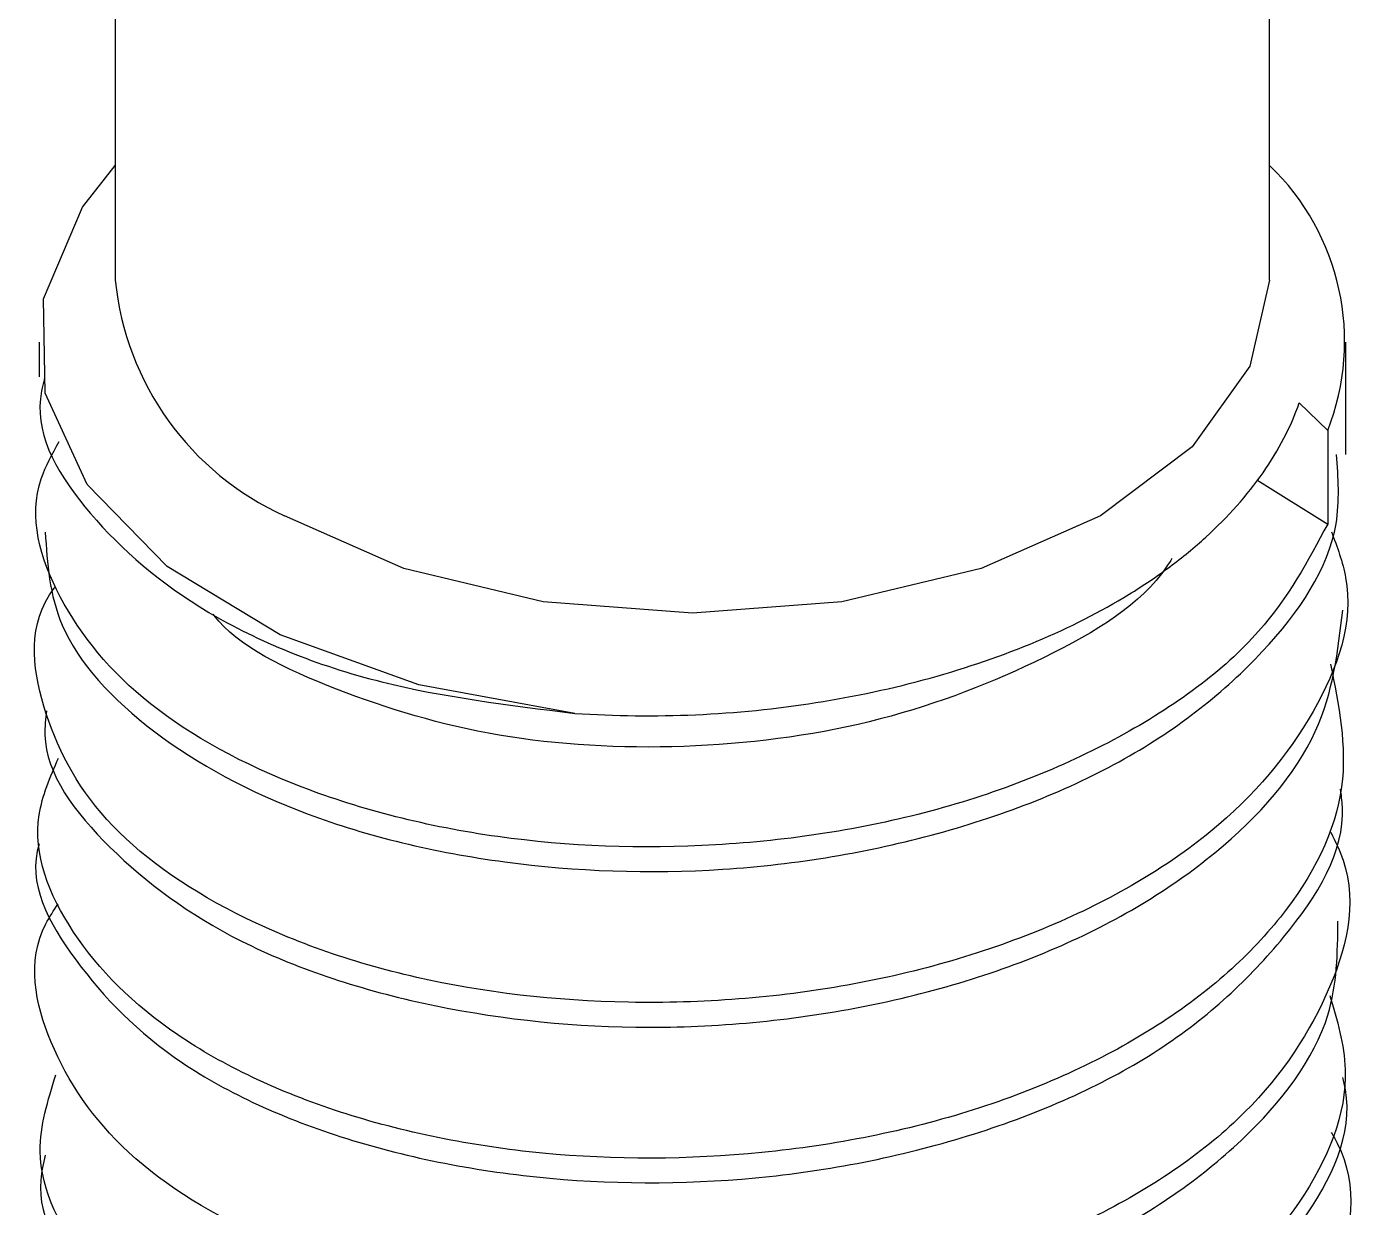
# Model space of a CAD drawing. Extents: x -976302 to -776254, y 5665 to 231437.
# Drawn here: x -791734.8 to -791673.2, y 92135.4 to 92190 of the extents above; entities that cross this region are included whole.
import ezdxf

# ---------------------------------------------------------------- set-up
doc = ezdxf.new("R2010")
doc.units = 0
doc.header["$LTSCALE"] = 1000
doc.header["$MEASUREMENT"] = 0
doc.layers.add('暖通', color=7, linetype='Continuous')

msp = doc.modelspace()

# ---------------------------------------------------------------- linework, layer by layer
at = {"layer": '暖通', "color": 7}
for p, q in [((-791730.691, 92265.965), (-791730.691, 92178.245)), ((-791730.691, 92265.965), (-791730.691, 92178.245)), ((-791730.691, 92265.965), (-791730.691, 92178.245)), ((-791730.691, 92265.965), (-791730.691, 92178.245)), ((-791677.352, 92178.245), (-791677.352, 92265.965)), ((-791677.352, 92178.245), (-791677.352, 92265.965)), ((-791677.352, 92178.245), (-791677.352, 92265.965)), ((-791677.352, 92178.245), (-791677.352, 92265.965)), ((-791734.213, 92175.369), (-791734.213, 92173.775)), ((-791734.213, 92175.369), (-791734.213, 92173.775)), ((-791734.213, 92175.369), (-791734.213, 92173.775)), ((-791734.213, 92175.369), (-791734.213, 92173.775)), ((-791673.83, 92170.183), (-791673.83, 92175.369)), ((-791673.83, 92170.183), (-791673.83, 92175.369)), ((-791673.83, 92170.183), (-791673.83, 92175.369)), ((-791673.83, 92170.183), (-791673.83, 92175.369)), ((-791675.978, 92172.578), (-791674.666, 92171.295)), ((-791675.978, 92172.578), (-791674.666, 92171.295)), ((-791674.666, 92171.295), (-791674.666, 92166.969)), ((-791674.666, 92171.295), (-791674.666, 92166.969)), ((-791677.934, 92169.009), (-791674.666, 92166.969)), ((-791677.934, 92169.009), (-791674.666, 92166.969)), ((-791677.934, 92169.009), (-791674.666, 92166.969)), ((-791677.934, 92169.009), (-791674.666, 92166.969))]:
    msp.add_line(p, q, dxfattribs=at)
at = {"layer": '暖通', "color": 7, "flags": 128}
for points in [[(-791709.46, 92158.225), (-791716.663, 92159.541), (-791723.074, 92161.848), (-791728.293, 92165.003), (-791731.991, 92168.806), (-791733.938, 92173.02), (-791734.011, 92177.382), (-791732.207, 92181.617), (-791730.691, 92183.539)], [(-791709.46, 92158.225), (-791716.663, 92159.541), (-791723.074, 92161.848), (-791728.293, 92165.003), (-791731.991, 92168.806), (-791733.938, 92173.02), (-791734.011, 92177.382), (-791732.207, 92181.617), (-791730.691, 92183.539)], [(-791709.46, 92158.225), (-791716.663, 92159.541), (-791723.074, 92161.848), (-791728.293, 92165.003), (-791731.991, 92168.806), (-791733.938, 92173.02), (-791734.011, 92177.382), (-791732.207, 92181.617), (-791730.691, 92183.539)], [(-791709.46, 92158.225), (-791716.663, 92159.541), (-791723.074, 92161.848), (-791728.293, 92165.003), (-791731.991, 92168.806), (-791733.938, 92173.02), (-791734.011, 92177.382), (-791732.207, 92181.617), (-791730.691, 92183.539)], [(-791677.352, 92178.245), (-791678.261, 92174.26), (-791680.925, 92170.547), (-791685.163, 92167.359), (-791690.687, 92164.912), (-791697.119, 92163.374), (-791704.021, 92162.849), (-791710.924, 92163.374), (-791717.356, 92164.912), (-791722.88, 92167.359)], [(-791677.352, 92178.245), (-791678.261, 92174.26), (-791680.925, 92170.547), (-791685.163, 92167.359), (-791690.687, 92164.912), (-791697.119, 92163.374), (-791704.021, 92162.849), (-791710.924, 92163.374), (-791717.356, 92164.912), (-791722.88, 92167.359)], [(-791677.352, 92178.245), (-791678.261, 92174.26), (-791680.925, 92170.547), (-791685.163, 92167.359), (-791690.687, 92164.912), (-791697.119, 92163.374), (-791704.021, 92162.849), (-791710.924, 92163.374), (-791717.356, 92164.912), (-791722.88, 92167.359)], [(-791677.352, 92178.245), (-791678.261, 92174.26), (-791680.925, 92170.547), (-791685.163, 92167.359), (-791690.687, 92164.912), (-791697.119, 92163.374), (-791704.021, 92162.849), (-791710.924, 92163.374), (-791717.356, 92164.912), (-791722.88, 92167.359)]]:
    msp.add_lwpolyline(points, dxfattribs=at)
at = {"layer": '暖通', "color": 7}
for centre, radius, start, end in [((-791685.126, 92175.417), 11.243, 338.49004, 46.25537), ((-791685.126, 92175.417), 11.243, 338.49004, 46.25537), ((-791717.369, 92179.558), 13.387, 185.62978, 245.69036), ((-791717.369, 92179.558), 13.387, 185.62978, 245.69036)]:
    msp.add_arc(centre, radius, start, end, dxfattribs=at)
for points, knots in [([(-791733.957, 92173.759), (-791734.037, 92173.426), (-791734.557, 92171.276), (-791732.175, 92167.329), (-791726.838, 92162.676), (-791718.85, 92159.386), (-791712.515, 92158.603), (-791709.46, 92158.225)], [0, 0, 0, 0, 0.044564, 0.287569, 0.530636, 0.773636, 1, 1, 1, 1]), ([(-791733.957, 92173.759), (-791734.037, 92173.426), (-791734.557, 92171.276), (-791732.175, 92167.329), (-791726.838, 92162.676), (-791718.85, 92159.386), (-791712.515, 92158.603), (-791709.46, 92158.225)], [0, 0, 0, 0, 0.044564, 0.287569, 0.530636, 0.773636, 1, 1, 1, 1]), ([(-791733.957, 92173.759), (-791734.037, 92173.426), (-791734.557, 92171.276), (-791732.175, 92167.329), (-791726.838, 92162.676), (-791718.85, 92159.386), (-791712.515, 92158.603), (-791709.46, 92158.225)], [0, 0, 0, 0, 0.044564, 0.287569, 0.530636, 0.773636, 1, 1, 1, 1]), ([(-791733.957, 92173.759), (-791734.037, 92173.426), (-791734.557, 92171.276), (-791732.175, 92167.329), (-791726.838, 92162.676), (-791718.85, 92159.386), (-791712.515, 92158.603), (-791709.46, 92158.225)], [0, 0, 0, 0, 0.044564, 0.287569, 0.530636, 0.773636, 1, 1, 1, 1]), ([(-791709.46, 92158.225), (-791707.601, 92158.102), (-791705.741, 92158.08), (-791702.018, 92158.244), (-791700.139, 92158.434), (-791696.51, 92159.005), (-791694.747, 92159.384), (-791691.325, 92160.33), (-791689.667, 92160.901), (-791686.597, 92162.19), (-791685.166, 92162.914), (-791683.183, 92164.131), (-791682.551, 92164.559), (-791681.371, 92165.44), (-791680.818, 92165.895), (-791679.271, 92167.302), (-791678.383, 92168.299), (-791676.923, 92170.393), (-791676.363, 92171.47), (-791675.978, 92172.578)], [0, 0, 0, 0, 0.125, 0.125, 0.25, 0.25, 0.375, 0.375, 0.5, 0.5, 0.625, 0.625, 0.6875, 0.6875, 0.75, 0.75, 0.875, 0.875, 1, 1, 1, 1]), ([(-791709.46, 92158.225), (-791707.601, 92158.102), (-791705.741, 92158.08), (-791702.018, 92158.244), (-791700.139, 92158.434), (-791696.51, 92159.005), (-791694.747, 92159.384), (-791691.325, 92160.33), (-791689.667, 92160.901), (-791686.597, 92162.19), (-791685.166, 92162.914), (-791683.183, 92164.131), (-791682.551, 92164.559), (-791681.371, 92165.44), (-791680.818, 92165.895), (-791679.271, 92167.302), (-791678.383, 92168.299), (-791676.923, 92170.393), (-791676.363, 92171.47), (-791675.978, 92172.578)], [0, 0, 0, 0, 0.125, 0.125, 0.25, 0.25, 0.375, 0.375, 0.5, 0.5, 0.625, 0.625, 0.6875, 0.6875, 0.75, 0.75, 0.875, 0.875, 1, 1, 1, 1]), ([(-791709.46, 92158.225), (-791707.601, 92158.102), (-791705.741, 92158.08), (-791702.018, 92158.244), (-791700.139, 92158.434), (-791696.51, 92159.005), (-791694.747, 92159.384), (-791691.325, 92160.33), (-791689.667, 92160.901), (-791686.597, 92162.19), (-791685.166, 92162.914), (-791683.183, 92164.131), (-791682.551, 92164.559), (-791681.371, 92165.44), (-791680.818, 92165.895), (-791679.271, 92167.302), (-791678.383, 92168.299), (-791676.923, 92170.393), (-791676.363, 92171.47), (-791675.978, 92172.578)], [0, 0, 0, 0, 0.125, 0.125, 0.25, 0.25, 0.375, 0.375, 0.5, 0.5, 0.625, 0.625, 0.6875, 0.6875, 0.75, 0.75, 0.875, 0.875, 1, 1, 1, 1]), ([(-791709.46, 92158.225), (-791707.601, 92158.102), (-791705.741, 92158.08), (-791702.018, 92158.244), (-791700.139, 92158.434), (-791696.51, 92159.005), (-791694.747, 92159.384), (-791691.325, 92160.33), (-791689.667, 92160.901), (-791686.597, 92162.19), (-791685.166, 92162.914), (-791683.183, 92164.131), (-791682.551, 92164.559), (-791681.371, 92165.44), (-791680.818, 92165.895), (-791679.271, 92167.302), (-791678.383, 92168.299), (-791676.923, 92170.393), (-791676.363, 92171.47), (-791675.978, 92172.578)], [0, 0, 0, 0, 0.125, 0.125, 0.25, 0.25, 0.375, 0.375, 0.5, 0.5, 0.625, 0.625, 0.6875, 0.6875, 0.75, 0.75, 0.875, 0.875, 1, 1, 1, 1]), ([(-791674.666, 92166.969), (-791675.575, 92165.274), (-791677.555, 92161.583), (-791683.985, 92156.894), (-791692.797, 92153.382), (-791702.939, 92151.827), (-791713.188, 92152.199), (-791722.392, 92154.55), (-791729.579, 92158.481), (-791733.649, 92163.499), (-791734.88, 92167.902), (-791733.603, 92170.217), (-791733.29, 92170.785)], [0, 0, 0, 0, 0.092576, 0.201565, 0.310546, 0.419562, 0.528548, 0.637557, 0.74654, 0.855531, 0.96453, 1, 1, 1, 1]), ([(-791674.666, 92166.969), (-791675.575, 92165.274), (-791677.555, 92161.583), (-791683.985, 92156.894), (-791692.797, 92153.382), (-791702.939, 92151.827), (-791713.188, 92152.199), (-791722.392, 92154.55), (-791729.579, 92158.481), (-791733.649, 92163.499), (-791734.88, 92167.902), (-791733.603, 92170.217), (-791733.29, 92170.785)], [0, 0, 0, 0, 0.092576, 0.201565, 0.310546, 0.419562, 0.528548, 0.637557, 0.74654, 0.855531, 0.96453, 1, 1, 1, 1]), ([(-791674.666, 92166.969), (-791675.575, 92165.274), (-791677.555, 92161.583), (-791683.985, 92156.894), (-791692.797, 92153.382), (-791702.939, 92151.827), (-791713.188, 92152.199), (-791722.392, 92154.55), (-791729.579, 92158.481), (-791733.649, 92163.499), (-791734.88, 92167.902), (-791733.603, 92170.217), (-791733.29, 92170.785)], [0, 0, 0, 0, 0.092576, 0.201565, 0.310546, 0.419562, 0.528548, 0.637557, 0.74654, 0.855531, 0.96453, 1, 1, 1, 1]), ([(-791674.666, 92166.969), (-791675.575, 92165.274), (-791677.555, 92161.583), (-791683.985, 92156.894), (-791692.797, 92153.382), (-791702.939, 92151.827), (-791713.188, 92152.199), (-791722.392, 92154.55), (-791729.579, 92158.481), (-791733.649, 92163.499), (-791734.88, 92167.902), (-791733.603, 92170.217), (-791733.29, 92170.785)], [0, 0, 0, 0, 0.092576, 0.201565, 0.310546, 0.419562, 0.528548, 0.637557, 0.74654, 0.855531, 0.96453, 1, 1, 1, 1]), ([(-791733.93, 92166.6), (-791733.836, 92165.151), (-791733.624, 92161.868), (-791729.277, 92157.182), (-791722.136, 92153.291), (-791712.848, 92151.051), (-791702.584, 92150.676), (-791692.491, 92152.379), (-791683.653, 92155.859), (-791677.291, 92160.924), (-791673.949, 92165.945), (-791674.18, 92169.111), (-791674.259, 92170.184)], [0, 0, 0, 0, 0.0849642, 0.1924576, 0.2999332, 0.4074097, 0.5149039, 0.6223784, 0.7298818, 0.8373548, 0.9448491, 1, 1, 1, 1]), ([(-791733.93, 92166.6), (-791733.836, 92165.151), (-791733.624, 92161.868), (-791729.277, 92157.182), (-791722.136, 92153.291), (-791712.848, 92151.051), (-791702.584, 92150.676), (-791692.491, 92152.379), (-791683.653, 92155.859), (-791677.291, 92160.924), (-791673.949, 92165.945), (-791674.18, 92169.111), (-791674.259, 92170.184)], [0, 0, 0, 0, 0.0849642, 0.1924576, 0.2999332, 0.4074097, 0.5149039, 0.6223784, 0.7298818, 0.8373548, 0.9448491, 1, 1, 1, 1]), ([(-791733.93, 92166.6), (-791733.836, 92165.151), (-791733.624, 92161.868), (-791729.277, 92157.182), (-791722.136, 92153.291), (-791712.848, 92151.051), (-791702.584, 92150.676), (-791692.491, 92152.379), (-791683.653, 92155.859), (-791677.291, 92160.924), (-791673.949, 92165.945), (-791674.18, 92169.111), (-791674.259, 92170.184)], [0, 0, 0, 0, 0.0849642, 0.1924576, 0.2999332, 0.4074097, 0.5149039, 0.6223784, 0.7298818, 0.8373548, 0.9448491, 1, 1, 1, 1]), ([(-791733.93, 92166.6), (-791733.836, 92165.151), (-791733.624, 92161.868), (-791729.277, 92157.182), (-791722.136, 92153.291), (-791712.848, 92151.051), (-791702.584, 92150.676), (-791692.491, 92152.379), (-791683.653, 92155.859), (-791677.291, 92160.924), (-791673.949, 92165.945), (-791674.18, 92169.111), (-791674.259, 92170.184)], [0, 0, 0, 0, 0.0849642, 0.1924576, 0.2999332, 0.4074097, 0.5149039, 0.6223784, 0.7298818, 0.8373548, 0.9448491, 1, 1, 1, 1]), ([(-791674.492, 92166.615), (-791674.229, 92165.913), (-791673.203, 92163.177), (-791674.937, 92158.176), (-791679.593, 92152.563), (-791687.236, 92148.103), (-791696.713, 92145.34), (-791707.033, 92144.551), (-791717.012, 92145.708), (-791725.501, 92148.756), (-791731.664, 92153.171), (-791734.318, 92158.475), (-791734.773, 92162.353), (-791733.484, 92164.053), (-791733.469, 92164.073)], [0, 0, 0, 0, 0.03333, 0.129877, 0.226445, 0.322989, 0.419542, 0.516097, 0.612643, 0.70921, 0.805753, 0.902324, 0.998871, 1, 1, 1, 1]), ([(-791674.492, 92166.615), (-791674.229, 92165.913), (-791673.203, 92163.177), (-791674.937, 92158.176), (-791679.593, 92152.563), (-791687.236, 92148.103), (-791696.713, 92145.34), (-791707.033, 92144.551), (-791717.012, 92145.708), (-791725.501, 92148.756), (-791731.664, 92153.171), (-791734.318, 92158.475), (-791734.773, 92162.353), (-791733.484, 92164.053), (-791733.469, 92164.073)], [0, 0, 0, 0, 0.03333, 0.129877, 0.226445, 0.322989, 0.419542, 0.516097, 0.612643, 0.70921, 0.805753, 0.902324, 0.998871, 1, 1, 1, 1]), ([(-791674.492, 92166.615), (-791674.229, 92165.913), (-791673.203, 92163.177), (-791674.937, 92158.176), (-791679.593, 92152.563), (-791687.236, 92148.103), (-791696.713, 92145.34), (-791707.033, 92144.551), (-791717.012, 92145.708), (-791725.501, 92148.756), (-791731.664, 92153.171), (-791734.318, 92158.475), (-791734.773, 92162.353), (-791733.484, 92164.053), (-791733.469, 92164.073)], [0, 0, 0, 0, 0.03333, 0.129877, 0.226445, 0.322989, 0.419542, 0.516097, 0.612643, 0.70921, 0.805753, 0.902324, 0.998871, 1, 1, 1, 1]), ([(-791674.492, 92166.615), (-791674.229, 92165.913), (-791673.203, 92163.177), (-791674.937, 92158.176), (-791679.593, 92152.563), (-791687.236, 92148.103), (-791696.713, 92145.34), (-791707.033, 92144.551), (-791717.012, 92145.708), (-791725.501, 92148.756), (-791731.664, 92153.171), (-791734.318, 92158.475), (-791734.773, 92162.353), (-791733.484, 92164.053), (-791733.469, 92164.073)], [0, 0, 0, 0, 0.03333, 0.129877, 0.226445, 0.322989, 0.419542, 0.516097, 0.612643, 0.70921, 0.805753, 0.902324, 0.998871, 1, 1, 1, 1]), ([(-791681.862, 92165.382), (-791682.018, 92165.142), (-791683.264, 92163.225), (-791688.063, 92160.421), (-791695.659, 92157.544), (-791704.431, 92156.432), (-791713.17, 92156.924), (-791720.581, 92159.188), (-791725.091, 92161.338), (-791726.154, 92162.789), (-791726.171, 92162.812)], [0, 0, 0, 0, 0.023248, 0.185586, 0.347917, 0.510292, 0.672623, 0.835004, 0.997332, 1, 1, 1, 1]), ([(-791681.862, 92165.382), (-791682.018, 92165.142), (-791683.264, 92163.225), (-791688.063, 92160.421), (-791695.659, 92157.544), (-791704.431, 92156.432), (-791713.17, 92156.924), (-791720.581, 92159.188), (-791725.091, 92161.338), (-791726.154, 92162.789), (-791726.171, 92162.812)], [0, 0, 0, 0, 0.023248, 0.185586, 0.347917, 0.510292, 0.672623, 0.835004, 0.997332, 1, 1, 1, 1]), ([(-791681.862, 92165.382), (-791682.018, 92165.142), (-791683.264, 92163.225), (-791688.063, 92160.421), (-791695.659, 92157.544), (-791704.431, 92156.432), (-791713.17, 92156.924), (-791720.581, 92159.188), (-791725.091, 92161.338), (-791726.154, 92162.789), (-791726.171, 92162.812)], [0, 0, 0, 0, 0.023248, 0.185586, 0.347917, 0.510292, 0.672623, 0.835004, 0.997332, 1, 1, 1, 1]), ([(-791681.862, 92165.382), (-791682.018, 92165.142), (-791683.264, 92163.225), (-791688.063, 92160.421), (-791695.659, 92157.544), (-791704.431, 92156.432), (-791713.17, 92156.924), (-791720.581, 92159.188), (-791725.091, 92161.338), (-791726.154, 92162.789), (-791726.171, 92162.812)], [0, 0, 0, 0, 0.023248, 0.185586, 0.347917, 0.510292, 0.672623, 0.835004, 0.997332, 1, 1, 1, 1]), ([(-791733.872, 92158.344), (-791733.914, 92157.972), (-791734.162, 92155.773), (-791731.257, 92151.893), (-791725.315, 92147.447), (-791716.679, 92144.542), (-791706.685, 92143.383), (-791696.379, 92144.287), (-791686.918, 92147.094), (-791679.47, 92151.577), (-791674.646, 92157.117), (-791674.189, 92161.102), (-791673.972, 92162.999)], [0, 0, 0, 0, 0.022324, 0.132065, 0.24182, 0.351552, 0.461323, 0.571061, 0.680815, 0.790554, 0.90029, 1, 1, 1, 1]), ([(-791733.872, 92158.344), (-791733.914, 92157.972), (-791734.162, 92155.773), (-791731.257, 92151.893), (-791725.315, 92147.447), (-791716.679, 92144.542), (-791706.685, 92143.383), (-791696.379, 92144.287), (-791686.918, 92147.094), (-791679.47, 92151.577), (-791674.646, 92157.117), (-791674.189, 92161.102), (-791673.972, 92162.999)], [0, 0, 0, 0, 0.022324, 0.132065, 0.24182, 0.351552, 0.461323, 0.571061, 0.680815, 0.790554, 0.90029, 1, 1, 1, 1]), ([(-791733.872, 92158.344), (-791733.914, 92157.972), (-791734.162, 92155.773), (-791731.257, 92151.893), (-791725.315, 92147.447), (-791716.679, 92144.542), (-791706.685, 92143.383), (-791696.379, 92144.287), (-791686.918, 92147.094), (-791679.47, 92151.577), (-791674.646, 92157.117), (-791674.189, 92161.102), (-791673.972, 92162.999)], [0, 0, 0, 0, 0.022324, 0.132065, 0.24182, 0.351552, 0.461323, 0.571061, 0.680815, 0.790554, 0.90029, 1, 1, 1, 1]), ([(-791733.872, 92158.344), (-791733.914, 92157.972), (-791734.162, 92155.773), (-791731.257, 92151.893), (-791725.315, 92147.447), (-791716.679, 92144.542), (-791706.685, 92143.383), (-791696.379, 92144.287), (-791686.918, 92147.094), (-791679.47, 92151.577), (-791674.646, 92157.117), (-791674.189, 92161.102), (-791673.972, 92162.999)], [0, 0, 0, 0, 0.022324, 0.132065, 0.24182, 0.351552, 0.461323, 0.571061, 0.680815, 0.790554, 0.90029, 1, 1, 1, 1]), ([(-791674.535, 92160.505), (-791674.154, 92158.611), (-791673.354, 92154.638), (-791676.38, 92148.65), (-791682.328, 92143.454), (-791690.804, 92139.586), (-791700.753, 92137.61), (-791711.079, 92137.575), (-791720.594, 92139.521), (-791728.284, 92143.17), (-791733.056, 92147.988), (-791734.843, 92152.64), (-791733.698, 92155.287), (-791733.322, 92156.157)], [0, 0, 0, 0, 0.087521, 0.183673, 0.279841, 0.375988, 0.472166, 0.568317, 0.664479, 0.760633, 0.856781, 0.952953, 1, 1, 1, 1]), ([(-791674.535, 92160.505), (-791674.154, 92158.611), (-791673.354, 92154.638), (-791676.38, 92148.65), (-791682.328, 92143.454), (-791690.804, 92139.586), (-791700.753, 92137.61), (-791711.079, 92137.575), (-791720.594, 92139.521), (-791728.284, 92143.17), (-791733.056, 92147.988), (-791734.843, 92152.64), (-791733.698, 92155.287), (-791733.322, 92156.157)], [0, 0, 0, 0, 0.087521, 0.183673, 0.279841, 0.375988, 0.472166, 0.568317, 0.664479, 0.760633, 0.856781, 0.952953, 1, 1, 1, 1]), ([(-791674.535, 92160.505), (-791674.154, 92158.611), (-791673.354, 92154.638), (-791676.38, 92148.65), (-791682.328, 92143.454), (-791690.804, 92139.586), (-791700.753, 92137.61), (-791711.079, 92137.575), (-791720.594, 92139.521), (-791728.284, 92143.17), (-791733.056, 92147.988), (-791734.843, 92152.64), (-791733.698, 92155.287), (-791733.322, 92156.157)], [0, 0, 0, 0, 0.087521, 0.183673, 0.279841, 0.375988, 0.472166, 0.568317, 0.664479, 0.760633, 0.856781, 0.952953, 1, 1, 1, 1]), ([(-791674.535, 92160.505), (-791674.154, 92158.611), (-791673.354, 92154.638), (-791676.38, 92148.65), (-791682.328, 92143.454), (-791690.804, 92139.586), (-791700.753, 92137.61), (-791711.079, 92137.575), (-791720.594, 92139.521), (-791728.284, 92143.17), (-791733.056, 92147.988), (-791734.843, 92152.64), (-791733.698, 92155.287), (-791733.322, 92156.157)], [0, 0, 0, 0, 0.087521, 0.183673, 0.279841, 0.375988, 0.472166, 0.568317, 0.664479, 0.760633, 0.856781, 0.952953, 1, 1, 1, 1]), ([(-791734.213, 92152.2), (-791734.213, 92152.2), (-791734.782, 92150.398), (-791732.791, 92146.713), (-791728.106, 92141.86), (-791720.286, 92138.298), (-791710.741, 92136.422), (-791700.4, 92136.489), (-791690.502, 92138.591), (-791682.037, 92142.425), (-791676.39, 92147.753), (-791673.716, 92152.095), (-791674.038, 92154.451), (-791674.076, 92154.724)], [0, 0, 0, 0, 0.0000175, 0.1095169, 0.2190438, 0.3285408, 0.4380512, 0.5475589, 0.6570598, 0.7665792, 0.8760743, 0.985605, 1, 1, 1, 1]), ([(-791734.213, 92152.2), (-791734.213, 92152.2), (-791734.782, 92150.398), (-791732.791, 92146.713), (-791728.106, 92141.86), (-791720.286, 92138.298), (-791710.741, 92136.422), (-791700.4, 92136.489), (-791690.502, 92138.591), (-791682.037, 92142.425), (-791676.39, 92147.753), (-791673.716, 92152.095), (-791674.038, 92154.451), (-791674.076, 92154.724)], [0, 0, 0, 0, 0.0000175, 0.1095169, 0.2190438, 0.3285408, 0.4380512, 0.5475589, 0.6570598, 0.7665792, 0.8760743, 0.985605, 1, 1, 1, 1]), ([(-791734.213, 92152.2), (-791734.213, 92152.2), (-791734.782, 92150.398), (-791732.791, 92146.713), (-791728.106, 92141.86), (-791720.286, 92138.298), (-791710.741, 92136.422), (-791700.4, 92136.489), (-791690.502, 92138.591), (-791682.037, 92142.425), (-791676.39, 92147.753), (-791673.716, 92152.095), (-791674.038, 92154.451), (-791674.076, 92154.724)], [0, 0, 0, 0, 0.0000175, 0.1095169, 0.2190438, 0.3285408, 0.4380512, 0.5475589, 0.6570598, 0.7665792, 0.8760743, 0.985605, 1, 1, 1, 1]), ([(-791734.213, 92152.2), (-791734.213, 92152.2), (-791734.782, 92150.398), (-791732.791, 92146.713), (-791728.106, 92141.86), (-791720.286, 92138.298), (-791710.741, 92136.422), (-791700.4, 92136.489), (-791690.502, 92138.591), (-791682.037, 92142.425), (-791676.39, 92147.753), (-791673.716, 92152.095), (-791674.038, 92154.451), (-791674.076, 92154.724)], [0, 0, 0, 0, 0.0000175, 0.1095169, 0.2190438, 0.3285408, 0.4380512, 0.5475589, 0.6570598, 0.7665792, 0.8760743, 0.985605, 1, 1, 1, 1]), ([(-791674.515, 92152.734), (-791674.309, 92152.303), (-791673.145, 92149.869), (-791674.361, 92145.089), (-791678.312, 92139.282), (-791685.449, 92134.542), (-791694.607, 92131.374), (-791704.85, 92130.18), (-791714.997, 92130.914), (-791723.887, 92133.604), (-791730.609, 92137.765), (-791734.035, 92142.933), (-791734.857, 92147.097), (-791733.536, 92149.122), (-791733.335, 92149.431)], [0, 0, 0, 0, 0.020705, 0.116896, 0.213101, 0.309294, 0.405484, 0.501695, 0.597885, 0.694102, 0.790291, 0.886496, 0.982692, 1, 1, 1, 1]), ([(-791674.515, 92152.734), (-791674.309, 92152.303), (-791673.145, 92149.869), (-791674.361, 92145.089), (-791678.312, 92139.282), (-791685.449, 92134.542), (-791694.607, 92131.374), (-791704.85, 92130.18), (-791714.997, 92130.914), (-791723.887, 92133.604), (-791730.609, 92137.765), (-791734.035, 92142.933), (-791734.857, 92147.097), (-791733.536, 92149.122), (-791733.335, 92149.431)], [0, 0, 0, 0, 0.020705, 0.116896, 0.213101, 0.309294, 0.405484, 0.501695, 0.597885, 0.694102, 0.790291, 0.886496, 0.982692, 1, 1, 1, 1]), ([(-791674.515, 92152.734), (-791674.309, 92152.303), (-791673.145, 92149.869), (-791674.361, 92145.089), (-791678.312, 92139.282), (-791685.449, 92134.542), (-791694.607, 92131.374), (-791704.85, 92130.18), (-791714.997, 92130.914), (-791723.887, 92133.604), (-791730.609, 92137.765), (-791734.035, 92142.933), (-791734.857, 92147.097), (-791733.536, 92149.122), (-791733.335, 92149.431)], [0, 0, 0, 0, 0.020705, 0.116896, 0.213101, 0.309294, 0.405484, 0.501695, 0.597885, 0.694102, 0.790291, 0.886496, 0.982692, 1, 1, 1, 1]), ([(-791674.515, 92152.734), (-791674.309, 92152.303), (-791673.145, 92149.869), (-791674.361, 92145.089), (-791678.312, 92139.282), (-791685.449, 92134.542), (-791694.607, 92131.374), (-791704.85, 92130.18), (-791714.997, 92130.914), (-791723.887, 92133.604), (-791730.609, 92137.765), (-791734.035, 92142.933), (-791734.857, 92147.097), (-791733.536, 92149.122), (-791733.335, 92149.431)], [0, 0, 0, 0, 0.020705, 0.116896, 0.213101, 0.309294, 0.405484, 0.501695, 0.597885, 0.694102, 0.790291, 0.886496, 0.982692, 1, 1, 1, 1]), ([(-791726.016, 92134.273), (-791725.14, 92133.684), (-791722.158, 92131.678), (-791714.571, 92129.814), (-791704.523, 92129.001), (-791694.277, 92130.356), (-791685.137, 92133.519), (-791678.246, 92138.327), (-791674.253, 92143.608), (-791674.209, 92147.163), (-791674.191, 92148.624)], [0, 0, 0, 0, 0.0584627, 0.1990135, 0.3396067, 0.4801636, 0.6207532, 0.7613068, 0.9018741, 1, 1, 1, 1]), ([(-791726.016, 92134.273), (-791725.14, 92133.684), (-791722.158, 92131.678), (-791714.571, 92129.814), (-791704.523, 92129.001), (-791694.277, 92130.356), (-791685.137, 92133.519), (-791678.246, 92138.327), (-791674.253, 92143.608), (-791674.209, 92147.163), (-791674.191, 92148.624)], [0, 0, 0, 0, 0.0584627, 0.1990135, 0.3396067, 0.4801636, 0.6207532, 0.7613068, 0.9018741, 1, 1, 1, 1]), ([(-791726.016, 92134.273), (-791725.14, 92133.684), (-791722.158, 92131.678), (-791714.571, 92129.814), (-791704.523, 92129.001), (-791694.277, 92130.356), (-791685.137, 92133.519), (-791678.246, 92138.327), (-791674.253, 92143.608), (-791674.209, 92147.163), (-791674.191, 92148.624)], [0, 0, 0, 0, 0.0584627, 0.1990135, 0.3396067, 0.4801636, 0.6207532, 0.7613068, 0.9018741, 1, 1, 1, 1]), ([(-791726.016, 92134.273), (-791725.14, 92133.684), (-791722.158, 92131.678), (-791714.571, 92129.814), (-791704.523, 92129.001), (-791694.277, 92130.356), (-791685.137, 92133.519), (-791678.246, 92138.327), (-791674.253, 92143.608), (-791674.209, 92147.163), (-791674.191, 92148.624)], [0, 0, 0, 0, 0.0584627, 0.1990135, 0.3396067, 0.4801636, 0.6207532, 0.7613068, 0.9018741, 1, 1, 1, 1]), ([(-791674.564, 92145.192), (-791674.231, 92144.055), (-791673.295, 92140.862), (-791675.548, 92135.5), (-791680.818, 92130.073), (-791688.867, 92125.877), (-791698.586, 92123.478), (-791708.933, 92123.042), (-791718.711, 92124.568), (-791726.868, 92127.912), (-791732.308, 92132.51), (-791734.735, 92137.37), (-791733.807, 92140.346), (-791733.442, 92141.519)], [0, 0, 0, 0, 0.054164, 0.152172, 0.250207, 0.348214, 0.446239, 0.544252, 0.642266, 0.740287, 0.838291, 0.93633, 1, 1, 1, 1]), ([(-791674.564, 92145.192), (-791674.231, 92144.055), (-791673.295, 92140.862), (-791675.548, 92135.5), (-791680.818, 92130.073), (-791688.867, 92125.877), (-791698.586, 92123.478), (-791708.933, 92123.042), (-791718.711, 92124.568), (-791726.868, 92127.912), (-791732.308, 92132.51), (-791734.735, 92137.37), (-791733.807, 92140.346), (-791733.442, 92141.519)], [0, 0, 0, 0, 0.054164, 0.152172, 0.250207, 0.348214, 0.446239, 0.544252, 0.642266, 0.740287, 0.838291, 0.93633, 1, 1, 1, 1]), ([(-791674.564, 92145.192), (-791674.231, 92144.055), (-791673.295, 92140.862), (-791675.548, 92135.5), (-791680.818, 92130.073), (-791688.867, 92125.877), (-791698.586, 92123.478), (-791708.933, 92123.042), (-791718.711, 92124.568), (-791726.868, 92127.912), (-791732.308, 92132.51), (-791734.735, 92137.37), (-791733.807, 92140.346), (-791733.442, 92141.519)], [0, 0, 0, 0, 0.054164, 0.152172, 0.250207, 0.348214, 0.446239, 0.544252, 0.642266, 0.740287, 0.838291, 0.93633, 1, 1, 1, 1]), ([(-791674.564, 92145.192), (-791674.231, 92144.055), (-791673.295, 92140.862), (-791675.548, 92135.5), (-791680.818, 92130.073), (-791688.867, 92125.877), (-791698.586, 92123.478), (-791708.933, 92123.042), (-791718.711, 92124.568), (-791726.868, 92127.912), (-791732.308, 92132.51), (-791734.735, 92137.37), (-791733.807, 92140.346), (-791733.442, 92141.519)], [0, 0, 0, 0, 0.054164, 0.152172, 0.250207, 0.348214, 0.446239, 0.544252, 0.642266, 0.740287, 0.838291, 0.93633, 1, 1, 1, 1]), ([(-791733.929, 92137.807), (-791734.017, 92137.426), (-791734.523, 92135.225), (-791732.074, 92131.249), (-791726.657, 92126.593), (-791718.396, 92123.38), (-791708.588, 92121.879), (-791698.238, 92122.394), (-791688.573, 92124.877), (-791680.555, 92129.064), (-791675.544, 92134.607), (-791673.371, 92138.96), (-791673.925, 92141.216), (-791673.971, 92141.404)], [0, 0, 0, 0, 0.022552, 0.130056, 0.237588, 0.34509, 0.452619, 0.560126, 0.66764, 0.775153, 0.882654, 0.990189, 1, 1, 1, 1]), ([(-791733.929, 92137.807), (-791734.017, 92137.426), (-791734.523, 92135.225), (-791732.074, 92131.249), (-791726.657, 92126.593), (-791718.396, 92123.38), (-791708.588, 92121.879), (-791698.238, 92122.394), (-791688.573, 92124.877), (-791680.555, 92129.064), (-791675.544, 92134.607), (-791673.371, 92138.96), (-791673.925, 92141.216), (-791673.971, 92141.404)], [0, 0, 0, 0, 0.022552, 0.130056, 0.237588, 0.34509, 0.452619, 0.560126, 0.66764, 0.775153, 0.882654, 0.990189, 1, 1, 1, 1]), ([(-791733.929, 92137.807), (-791734.017, 92137.426), (-791734.523, 92135.225), (-791732.074, 92131.249), (-791726.657, 92126.593), (-791718.396, 92123.38), (-791708.588, 92121.879), (-791698.238, 92122.394), (-791688.573, 92124.877), (-791680.555, 92129.064), (-791675.544, 92134.607), (-791673.371, 92138.96), (-791673.925, 92141.216), (-791673.971, 92141.404)], [0, 0, 0, 0, 0.022552, 0.130056, 0.237588, 0.34509, 0.452619, 0.560126, 0.66764, 0.775153, 0.882654, 0.990189, 1, 1, 1, 1]), ([(-791733.929, 92137.807), (-791734.017, 92137.426), (-791734.523, 92135.225), (-791732.074, 92131.249), (-791726.657, 92126.593), (-791718.396, 92123.38), (-791708.588, 92121.879), (-791698.238, 92122.394), (-791688.573, 92124.877), (-791680.555, 92129.064), (-791675.544, 92134.607), (-791673.371, 92138.96), (-791673.925, 92141.216), (-791673.971, 92141.404)], [0, 0, 0, 0, 0.022552, 0.130056, 0.237588, 0.34509, 0.452619, 0.560126, 0.66764, 0.775153, 0.882654, 0.990189, 1, 1, 1, 1]), ([(-791674.498, 92138.853), (-791674.404, 92138.69), (-791673.172, 92136.558), (-791673.944, 92132.022), (-791677.159, 92126.051), (-791683.757, 92121.05), (-791692.548, 92117.5), (-791702.663, 92115.891), (-791712.926, 92116.211), (-791722.171, 92118.513), (-791729.424, 92122.409), (-791733.583, 92127.403), (-791734.879, 92131.84), (-791733.614, 92134.196), (-791733.289, 92134.802)], [0, 0, 0, 0, 0.007968, 0.103848, 0.19973, 0.295616, 0.391488, 0.487392, 0.58327, 0.679166, 0.775041, 0.870922, 0.966811, 1, 1, 1, 1]), ([(-791674.498, 92138.853), (-791674.404, 92138.69), (-791673.172, 92136.558), (-791673.944, 92132.022), (-791677.159, 92126.051), (-791683.757, 92121.05), (-791692.548, 92117.5), (-791702.663, 92115.891), (-791712.926, 92116.211), (-791722.171, 92118.513), (-791729.424, 92122.409), (-791733.583, 92127.403), (-791734.879, 92131.84), (-791733.614, 92134.196), (-791733.289, 92134.802)], [0, 0, 0, 0, 0.007968, 0.103848, 0.19973, 0.295616, 0.391488, 0.487392, 0.58327, 0.679166, 0.775041, 0.870922, 0.966811, 1, 1, 1, 1]), ([(-791674.498, 92138.853), (-791674.404, 92138.69), (-791673.172, 92136.558), (-791673.944, 92132.022), (-791677.159, 92126.051), (-791683.757, 92121.05), (-791692.548, 92117.5), (-791702.663, 92115.891), (-791712.926, 92116.211), (-791722.171, 92118.513), (-791729.424, 92122.409), (-791733.583, 92127.403), (-791734.879, 92131.84), (-791733.614, 92134.196), (-791733.289, 92134.802)], [0, 0, 0, 0, 0.007968, 0.103848, 0.19973, 0.295616, 0.391488, 0.487392, 0.58327, 0.679166, 0.775041, 0.870922, 0.966811, 1, 1, 1, 1]), ([(-791674.498, 92138.853), (-791674.404, 92138.69), (-791673.172, 92136.558), (-791673.944, 92132.022), (-791677.159, 92126.051), (-791683.757, 92121.05), (-791692.548, 92117.5), (-791702.663, 92115.891), (-791712.926, 92116.211), (-791722.171, 92118.513), (-791729.424, 92122.409), (-791733.583, 92127.403), (-791734.879, 92131.84), (-791733.614, 92134.196), (-791733.289, 92134.802)], [0, 0, 0, 0, 0.007968, 0.103848, 0.19973, 0.295616, 0.391488, 0.487392, 0.58327, 0.679166, 0.775041, 0.870922, 0.966811, 1, 1, 1, 1])]:
    msp.add_open_spline(points, degree=3, knots=knots, dxfattribs=at)

doc.saveas('drawing.dxf')
